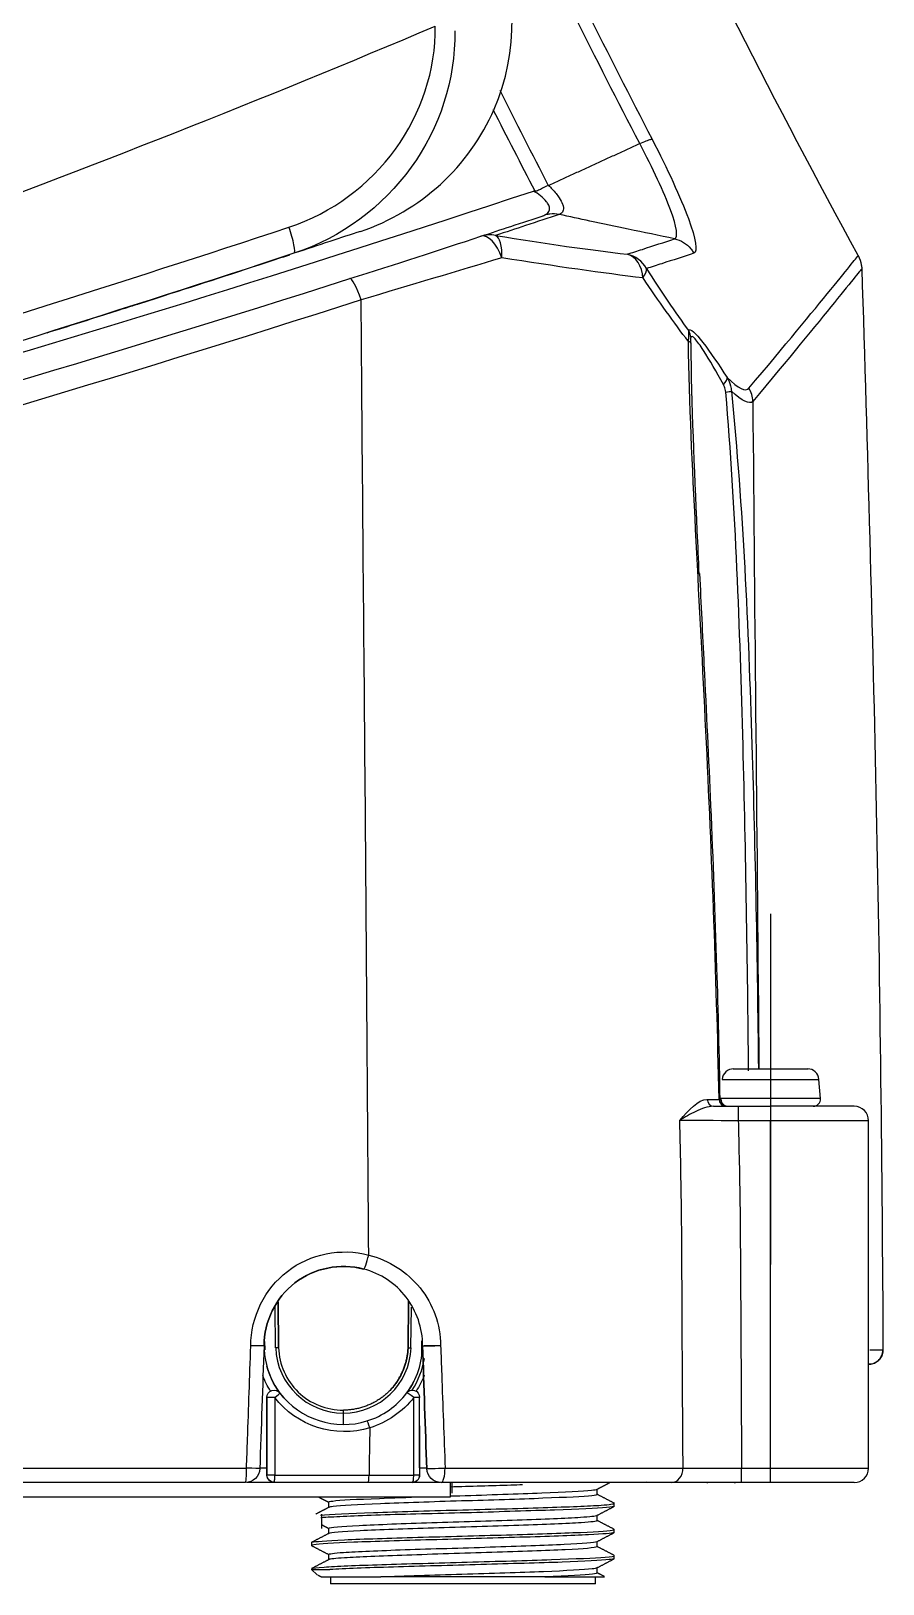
# Model space of a CAD drawing. Header units: millimetres. Extents: x 28 to 2974, y 8 to 3716.
# Drawn here: x 2021.2 to 2080.3, y 551.2 to 658.9 of the extents above; entities that cross this region are included whole.
import ezdxf

# ---------------------------------------------------------------- set-up
doc = ezdxf.new("R2010")
doc.units = ezdxf.units.MM
doc.layers.add('1LINE', color=7, linetype='CONTINUOUS')

msp = doc.modelspace()

# ---------------------------------------------------------------- linework, layer by layer
at = {"layer": '1LINE', "linetype": 'Continuous'}
for p, q in [((2069.13, 586.2), (2075.85, 586.2)), ((2069.89, 586.94), (2069.9, 586.93)), ((2069.98, 586.94), (2071.99, 586.94)), ((2071.99, 586.94), (2071.99, 586.93)), ((2072.99, 586.93), (2072.99, 586.94)), ((2072.99, 586.94), (2075.01, 586.94)), ((2075.09, 586.93), (2075.09, 586.94)), ((2075.95, 584.87), (2075.85, 586.2)), ((2072.49, 584.87), (2069.03, 584.87)), ((2069.73, 584.34), (2070.25, 584.34)), ((2070.25, 584.34), (2070.25, 583.34)), ((2070.25, 584.34), (2072.49, 584.34)), ((2075.95, 584.87), (2072.49, 584.87)), ((2078.29, 584.34), (2072.49, 584.34)), ((2072.49, 584.34), (2072.49, 583.34)), ((2072.49, 583.34), (2070.25, 583.34)), ((2072.49, 559.24), (2072.49, 583.34)), ((2079.29, 583.34), (2072.49, 583.34)), ((2079.29, 559.24), (2079.29, 583.34)), ((2038.15, 567.59), (2038.12, 570.41)), ((2038.32, 570.76), (2038.35, 567.59)), ((2038.35, 567.59), (2038.32, 570.76)), ((2047.37, 570.81), (2047.34, 567.59)), ((2047.34, 567.59), (2047.37, 570.81)), ((2047.54, 567.59), (2047.57, 570.41)), ((2037.35, 567.76), (2037.35, 567.76)), ((2037.39, 568.02), (2037.4, 567.44)), ((2037.4, 567.44), (2037.39, 568.02)), ((2048.3, 568.07), (2048.29, 567.12)), ((2048.29, 567.12), (2048.3, 568.07)), ((2047.34, 567.59), (2047.34, 567.59)), ((2042.85, 563.06), (2042.85, 563.26)), ((2042.85, 562.32), (2042.85, 563.06)), ((2070.48, 558.24), (2070.48, 559.24)), ((2070.48, 559.24), (2072.49, 559.24)), ((2072.49, 558.24), (2072.49, 559.24)), ((2072.49, 559.24), (2079.29, 559.24)), ((2050.28, 557.25), (2050.28, 558.24)), ((2050.4, 557.51), (2050.4, 558.23)), ((2068.12, 558.19), (2068.12, 558.25)), ((2069.74, 558.24), (2069.74, 558.25)), ((2069.87, 558.24), (2069.74, 558.24)), ((2072.49, 558.24), (2070.48, 558.24)), ((2078.29, 558.24), (2072.49, 558.24)), ((2002.28, 557.25), (2050.28, 557.25)), ((2060.46, 557.41), (2060.46, 557.78)), ((2041.35, 555.05), (2041.35, 556.05)), ((2041.83, 556.88), (2041.83, 556.52)), ((2060.46, 555.6), (2060.46, 555.97)), ((2061.65, 556.59), (2061.65, 556.8)), ((2041.83, 555.07), (2041.83, 554.7)), ((2061.65, 554.78), (2061.65, 554.98)), ((2040.65, 554.08), (2040.65, 553.87)), ((2060.46, 553.79), (2060.46, 554.15)), ((2041.83, 553.25), (2041.83, 552.89)), ((2061.65, 552.96), (2061.65, 553.17)), ((2040.65, 552.26), (2040.65, 552.21)), ((2040.65, 552.21), (2041.03, 551.83)), ((2040.65, 552.21), (2041.92, 552.21)), ((2041.95, 551.71), (2041.95, 551.21)), ((2056.83, 551.71), (2045.46, 551.71)), ((2060.35, 551.21), (2060.35, 551.71)), ((2060.46, 551.97), (2060.46, 552.34)), ((2051.15, 551.21), (2041.95, 551.21)), ((2060.35, 551.21), (2051.15, 551.21))]:
    msp.add_line(p, q, dxfattribs=at)
for centre, radius, start, end in [((2069.93, 586.14), 0.8, 90, 175.7108), ((2075.05, 586.14), 0.8, 4.2892, 90), ((2069.53, 584.84), 0.5, 175.7108, 259.4324), ((2075.45, 584.84), 0.5, 270, 4.2892), ((2078.29, 583.34), 1, 0, 90), ((2042.85, 567.76), 5.7, 327.0007, 350.6554), ((2042.85, 567.76), 5.5, 323.4781, 333.1461), ((2078.29, 559.24), 1, 270, 0), ((2047.64, 558.75), 0.5, 269.9996, 0)]:
    msp.add_arc(centre, radius, start, end, dxfattribs=at)
at = {"layer": '1LINE', "linetype": 'Continuous', "extrusion": (0, 0, -1)}
for centre, radius, start, end in [((-2038.05, 564.15), 0.5, 360, 143.2696), ((-2047.64, 564.15), 0.5, 36.7333, 180), ((-2042.85, 567.76), 5.5, 208.2419, 216.5219), ((-2064.01, 558.74), 0.5, 274.9318, 284.931)]:
    msp.add_arc(centre, radius, start, end, dxfattribs=at)
at = {"layer": '1LINE', "linetype": 'Continuous', "extrusion": (6.12303e-17, 0, -1)}
for centre, radius, start, end in [((-2036.05, 559.24), 1, 182, 270), ((-2049.64, 559.24), 1, 270, 358), ((-2038.05, 558.75), 0.5, 270.0004, 0)]:
    msp.add_arc(centre, radius, start, end, dxfattribs=at)
at = {"layer": '1LINE', "linetype": 'Continuous'}
for centre, major_axis, ratio, start_param, end_param in [((1674.68, 1796.16), (0, 1210), 1, 3.420166, 3.462228), ((2038.95, 644.93), (0.47, -1.42), 0.162555, 0, 1.791994), ((2053.02, 642.79), (0.62, -1.9), 0.45951, 1.634392, 3.141593), ((2053.02, 642.79), (-0.62, 1.9), 0.986859, 5.763387, 6.283185), ((2053.02, 642.79), (-0.32, -1.97), 0.3918, 1.842182, 3.054249), ((2062.15, 641.49), (-0.23, -1.99), 0.740953, 1.809245, 3.027213), ((2062.15, 641.49), (-0.61, 1.9), 0.987833, 4.904472, 5.767845), ((2062.15, 641.49), (-1.68, -1.08), 0.384598, 2.356444, 2.975449), ((2043.91, 639.84), (0.61, -1.91), 0.154048, 1.752363, 3.141593), ((2065.95, 637.65), (-0.967, 0.253), 0.977314, 3.416978, 3.922398), ((2065.95, 637.27), (-1, -0.013), 0.211451, 3.144742, 3.70061), ((2068.62, 634.4), (0.839, 0.543), 0.361908, 5.243582, 6.127964), ((2068.82, 633.87), (0.995, 0.098), 0.050942, 5.310679, 5.958652), ((2069.27, 633.17), (1.54, -1.28), 0.989094, 0.73083, 1.217413), ((2068.53, 584.84), (0, 0.5), 0.874807, 1.594228, 3.141593), ((2069.37, 584.84), (0, 0.5), 0.902424, 1.592711, 3.141593), ((2069.52, 584.84), (0, -0.5), 1, 4.738197, 6.282958), ((2044.52, 574.02), (-0.258, -0.966), 0.086042, 0, 1.59446), ((2048.85, 567.73), (-0.5, 0), 0.999996, 6.282497, 6.318092), ((2042.85, 567.76), (4.34, 1.8), 1, 2.785856, 4.320137), ((2042.85, 567.76), (-4.34, 1.8), 1, 1.963048, 3.497329), ((2047.64, 564.15), (0.401, -0.299), 0.116107, 1.418607, 3.141596), ((2038.05, 564.15), (0.5, 0), 0.000771, 1.484694, 3.14159), ((2038.05, 564.15), (-0.401, -0.299), 0.050937, 1.640234, 3.141596), ((2047.64, 564.15), (-0.5, 0), 0.001327, 3.141595, 4.521086), ((2036.05, 559.24), (0, -1), 0.085039, 0, 1.571564), ((2036.05, 559.24), (0.999, -0.035), 0.003749, 0, 1.485733), ((2049.64, 559.24), (-0.999, -0.035), 0.007762, 0, 1.836682), ((2049.64, 559.24), (0, -1), 0.262865, 0, 1.572482), ((2065.6, 559.24), (0, -1), 0.813277, 0, 1.5753), ((2038.05, 558.75), (-0.5, 0), 0.000771, 4.626288, 6.283183), ((2038.05, 558.75), (0, -0.5), 0.085995, 0, 1.571565), ((2047.64, 558.75), (0, -0.5), 0.189171, 0, 1.572094), ((2047.64, 558.75), (-0.5, 0), 0.001322, 3.141595, 4.522072), ((2070.02, 558.74), (0, -0.5), 1, 6.022581, 6.283181), ((2070.06, 558.74), (0, 0.5), 0.995188, 2.880991, 3.141593)]:
    msp.add_ellipse(centre, major_axis=major_axis, ratio=ratio, start_param=start_param, end_param=end_param, dxfattribs=at)
for points, degree, knots in [([(2037.05, 723.83), (2027.31, 718.64), (2006.77, 708.13), (1974.93, 693.27), (1941.64, 679.18), (1907.85, 666.36), (1873.62, 654.83), (1839.01, 644.62), (1806.58, 636.39), (1776.46, 629.85), (1748.73, 624.69), (1720.89, 620.37), (1693.16, 615.52), (1665.57, 611.01), (1638.08, 607.2), (1610.63, 604.74), (1584.9, 603.6), (1568.35, 602.8), (1560.96, 602.49)], 3, [0, 0, 0, 0, 0.066765, 0.139737, 0.212696, 0.285624, 0.358506, 0.431327, 0.504073, 0.561048, 0.617964, 0.674825, 0.731644, 0.788406, 0.844085, 0.89968, 0.955204, 1, 1, 1, 1]), ([(2036.45, 705.08), (2031.67, 701.93), (2026.89, 698.82), (2016.98, 692.51), (2011.99, 689.39), (1996.83, 680.19), (1986.49, 674.26), (1965.62, 663.11), (1955.04, 657.86), (1933.37, 647.95), (1922.26, 643.32), (1899.49, 634.77), (1887.78, 630.84), (1863.9, 623.75), (1851.76, 620.59), (1827.14, 615.2), (1814.76, 613), (1796.2, 610.47), (1790.03, 609.76), (1777.69, 608.52), (1771.52, 607.99), (1759.21, 607.12), (1753.07, 606.77), (1740.78, 606.24), (1734.66, 606.08), (1716.44, 605.42), (1704.58, 604.88), (1681.45, 603.85), (1670.18, 603.36), (1653.78, 602.81), (1648.37, 602.66), (1637.9, 602.43), (1632.81, 602.35), (1622.95, 602.28), (1618.17, 602.29), (1608.92, 602.38), (1604.45, 602.48), (1595.87, 602.59), (1591.79, 602.62), (1584.38, 602.66), (1581.02, 602.66), (1574.99, 602.65), (1572.31, 602.63), (1567.59, 602.58), (1565.56, 602.55), (1562.3, 602.5), (1561.04, 602.48), (1559.27, 602.44), (1558.76, 602.42), (1558.63, 602.42)], 3, [0, 0, 0, 0, 0.03125, 0.03125, 0.0625, 0.0625, 0.125, 0.125, 0.1875, 0.1875, 0.25, 0.25, 0.3125, 0.3125, 0.375, 0.375, 0.4375, 0.4375, 0.46875, 0.46875, 0.5, 0.5, 0.53125, 0.53125, 0.5625, 0.5625, 0.625, 0.625, 0.6875, 0.6875, 0.71875, 0.71875, 0.75, 0.75, 0.78125, 0.78125, 0.8125, 0.8125, 0.84375, 0.84375, 0.875, 0.875, 0.90625, 0.90625, 0.9375, 0.9375, 0.96875, 0.96875, 1, 1, 1, 1]), ([(2048.94, 683.05), (2050.46, 679.69), (2052, 676.34), (2055.59, 668.76), (2057.64, 664.52), (2061.23, 657.34), (2062.74, 654.38), (2064.27, 651.43)], 3, [0, 0, 0, 0, 0.31465, 0.31465, 0.716469, 0.716469, 1, 1, 1, 1]), ([(2063.41, 651.12), (2061.88, 654.07), (2060.37, 657.03), (2056.78, 664.22), (2054.73, 668.47), (2051.14, 676.07), (2049.59, 679.42), (2048.07, 682.78)], 3, [0, 0, 0, 0, 0.283407, 0.283407, 0.685296, 0.685296, 1, 1, 1, 1]), ([(2044.04, 645.03), (2046.11, 645.72), (2047.99, 646.84), (2051.17, 649.74), (2052.46, 651.54), (2055.03, 657.44), (2054.99, 662.14), (2053.09, 666.06)], 3, [0, 0, 0, 0, 0.25, 0.25, 0.5, 0.5, 1, 1, 1, 1]), ([(1556.73, 600.63), (1556.7, 600.39), (1558.1, 600.17), (1562.33, 599.86), (1564.12, 599.76), (1568.34, 599.54), (1570.77, 599.43), (1576.28, 599.19), (1579.36, 599.06), (1586.21, 598.77), (1590, 598.62), (1598.07, 598.26), (1602.3, 598.04), (1611.09, 597.65), (1615.67, 597.49), (1629.84, 597.14), (1639.93, 597.06), (1661.11, 597.18), (1672.03, 597.38), (1694.43, 597.85), (1705.91, 598.13), (1723.51, 598.46), (1729.43, 598.55), (1741.41, 598.68), (1747.58, 598.8), (1765.94, 599.41), (1778.23, 600.17), (1796.71, 601.87), (1802.88, 602.52), (1815.26, 603.78), (1821.47, 604.42), (1840.15, 606.44), (1852.71, 607.94), (1877.57, 611.31), (1889.94, 613.19), (1927.09, 619.56), (1951.67, 625.01), (1988.36, 636.13), (2000.57, 640.32), (2025.1, 649.41), (2037.3, 654.21), (2049.23, 659.27)], 3, [0, 0, 0, 0, 0.0625, 0.0625, 0.09375, 0.09375, 0.125, 0.125, 0.15625, 0.15625, 0.1875, 0.1875, 0.21875, 0.21875, 0.25, 0.25, 0.3125, 0.3125, 0.375, 0.375, 0.4375, 0.4375, 0.46875, 0.46875, 0.5, 0.5, 0.5625, 0.5625, 0.59375, 0.59375, 0.625, 0.625, 0.6875, 0.6875, 0.75, 0.75, 0.875, 0.875, 0.9375, 0.9375, 1, 1, 1, 1]), ([(2039.07, 645.32), (2042.08, 646.31), (2044.66, 648.25), (2048.26, 653.22), (2049.26, 656.2), (2049.23, 659.27)], 3, [0, 0, 0, 0, 0.5, 0.5, 1, 1, 1, 1]), ([(2050.58, 658.93), (2050.63, 655.53), (2049.54, 652.23), (2045.58, 646.73), (2042.73, 644.6), (2039.42, 643.51)], 3, [0, 0, 0, 0, 0.5, 0.5, 1, 1, 1, 1]), ([(2063.41, 651.12), (2063.58, 651.19), (2063.74, 651.26), (2064, 651.36), (2064.1, 651.4), (2064.2, 651.42), (2064.23, 651.43), (2064.25, 651.43), (2064.26, 651.43), (2064.27, 651.43)], 3, [0, 0, 0, 0, 0.387477, 0.387477, 0.774954, 0.774954, 0.94272, 0.94272, 1, 1, 1, 1]), ([(2065.83, 644.51), (2066.09, 644.6), (2065.99, 645.32), (2065.11, 647.73), (2064.32, 649.41), (2063.41, 651.12)], 3, [0, 0, 0, 0, 0.5, 0.5, 1, 1, 1, 1]), ([(2064.27, 651.43), (2065.33, 649.37), (2066.25, 647.37), (2067.32, 644.49), (2067.46, 643.62), (2067.17, 643.51)], 3, [0, 0, 0, 0, 0.5, 0.5, 1, 1, 1, 1]), ([(2056.03, 647.82), (2056.04, 647.82), (2056.04, 647.82), (2056.08, 647.82), (2056.12, 647.82), (2056.16, 647.81)], 3, [0, 0, 0, 0, 0.092598, 0.092598, 1, 1, 1, 1]), ([(2056.68, 646.1), (2056.74, 646.12), (2056.79, 646.15), (2056.97, 646.23), (2057.06, 646.31), (2057.15, 646.48), (2057.17, 646.56), (2057.15, 646.66), (2057.15, 646.68), (2057.13, 646.79), (2057.08, 646.89), (2057, 647.02), (2056.97, 647.05), (2056.83, 647.23), (2056.68, 647.37), (2056.38, 647.62), (2056.22, 647.74), (2056.03, 647.82)], 3, [0, 0, 0, 0, 0.076317, 0.076317, 0.286529, 0.286529, 0.41982, 0.41982, 0.451498, 0.451498, 0.580757, 0.580757, 0.630457, 0.630457, 0.820954, 0.820954, 1, 1, 1, 1]), ([(2057.07, 648.22), (2056.91, 648.14), (2056.72, 648.04), (2056.44, 647.9), (2056.35, 647.85), (2056.22, 647.82), (2056.19, 647.81), (2056.16, 647.81)], 3, [0, 0, 0, 0, 0.627083, 0.627083, 0.913016, 0.913016, 1, 1, 1, 1]), ([(2057.08, 648.22), (2057.08, 648.22), (2057.08, 648.22), (2057.17, 648.14), (2057.26, 648.05), (2057.53, 647.76), (2057.7, 647.55), (2057.93, 647.21), (2058.01, 647.06), (2058.07, 646.88), (2058.09, 646.84), (2058.13, 646.65), (2058.13, 646.53), (2058.04, 646.32), (2057.95, 646.24), (2057.83, 646.2), (2057.83, 646.2), (2057.83, 646.2)], 3, [0, 0, 0, 0, 0.000016, 0.000016, 0.101993, 0.101993, 0.330848, 0.330848, 0.506058, 0.506058, 0.55922, 0.55922, 0.769596, 0.769596, 0.999984, 0.999984, 1, 1, 1, 1]), ([(1555.17, 586.01), (1555.16, 586.01), (1556.59, 585.89), (1562.28, 585.47), (1566.44, 585.16), (1577.39, 584.46), (1584.37, 584.04), (1596.46, 583.47), (1600.7, 583.29), (1609.46, 582.97), (1613.99, 582.82), (1628, 582.46), (1637.89, 582.32), (1658.75, 582.3), (1669.77, 582.42), (1692.32, 583), (1703.78, 583.44), (1727.01, 584.69), (1738.79, 585.48), (1762.66, 587.45), (1774.75, 588.61), (1799.19, 591.35), (1811.55, 592.92), (1836.15, 596.39), (1848.37, 598.32), (1872.7, 602.55), (1884.81, 604.85), (1921, 612.27), (1944.92, 617.92), (1992.33, 630.61), (2015.81, 637.63), (2039.07, 645.32)], 3, [0, 0, 0, 0, 0.0625, 0.0625, 0.125, 0.125, 0.1875, 0.1875, 0.21875, 0.21875, 0.25, 0.25, 0.3125, 0.3125, 0.375, 0.375, 0.4375, 0.4375, 0.5, 0.5, 0.5625, 0.5625, 0.625, 0.625, 0.6875, 0.6875, 0.75, 0.75, 0.875, 0.875, 1, 1, 1, 1]), ([(2052.4, 644.69), (2053.12, 644.93), (2053.81, 645.16), (2055.28, 645.64), (2056.05, 645.9), (2056.79, 646.14), (2056.79, 646.14), (2056.79, 646.14)], 3, [0, 0, 0, 0, 0.448203, 0.448203, 0.998347, 0.998347, 1, 1, 1, 1]), ([(2057.82, 646.2), (2057.82, 646.2), (2057.82, 646.2), (2057.09, 645.96), (2056.31, 645.7), (2054.83, 645.21), (2054.13, 644.98), (2053.41, 644.75)], 3, [0, 0, 0, 0, 0.000004, 0.000004, 0.552308, 0.552308, 1, 1, 1, 1]), ([(2057.82, 646.2), (2057.61, 646.25), (2057.39, 646.26), (2057.08, 646.22), (2056.98, 646.2), (2056.85, 646.16), (2056.82, 646.15), (2056.79, 646.14)], 3, [0, 0, 0, 0, 0.620392, 0.620392, 0.910545, 0.910545, 1, 1, 1, 1]), ([(2065.83, 644.51), (2064.76, 644.74), (2063.69, 644.96), (2061.73, 645.37), (2060.85, 645.56), (2059.25, 645.9), (2058.54, 646.05), (2057.83, 646.2)], 3, [0, 0, 0, 0, 0.401488, 0.401488, 0.73401, 0.73401, 1, 1, 1, 1]), ([(2044.04, 645.03), (2043.36, 644.81), (2042.65, 644.57), (2041.09, 644.06), (2040.25, 643.78), (2039.42, 643.51)], 3, [0, 0, 0, 0, 0.479583, 0.479583, 1, 1, 1, 1]), ([(2062.54, 643.45), (2062.9, 643.56), (2063.25, 643.67), (2064.38, 644.04), (2065.12, 644.28), (2065.83, 644.51)], 3, [0, 0, 0, 0, 0.305429, 0.305429, 1, 1, 1, 1]), ([(2065.83, 644.51), (2066.05, 644.46), (2066.26, 644.38), (2066.64, 644.15), (2066.81, 644), (2067.02, 643.75), (2067.07, 643.67), (2067.14, 643.57), (2067.15, 643.54), (2067.17, 643.51)], 3, [0, 0, 0, 0, 0.390313, 0.390313, 0.780627, 0.780627, 0.942552, 0.942552, 1, 1, 1, 1]), ([(2039.42, 643.51), (2015.8, 635.72), (1991.87, 628.61), (1955.5, 618.97), (1943.31, 615.94), (1924.94, 611.66), (1918.81, 610.28), (1909.58, 608.28), (1906.5, 607.62), (1901.88, 606.65), (1900.34, 606.33), (1897.26, 605.7), (1895.72, 605.39), (1894.17, 605.08)], 3, [0, 0, 0, 0, 0.5, 0.5, 0.75, 0.75, 0.875, 0.875, 0.9375, 0.9375, 0.96875, 0.96875, 1, 1, 1, 1]), ([(2028.73, 640.03), (2029.12, 640.16), (2029.5, 640.28), (2032.43, 641.22), (2034.96, 642.04), (2038.04, 643.05), (2038.59, 643.23), (2039.13, 643.41)], 3, [0, 0, 0, 0, 0.111316, 0.111316, 0.842357, 0.842357, 1, 1, 1, 1]), ([(2067.17, 643.51), (2066.46, 643.28), (2065.72, 643.04), (2064.59, 642.68), (2064.24, 642.56), (2063.88, 642.45)], 3, [0, 0, 0, 0, 0.69465, 0.69465, 1, 1, 1, 1]), ([(2078.57, 643.35), (2078.68, 643.15), (2078.75, 642.94), (2078.8, 642.63), (2078.81, 642.54), (2078.82, 642.45)], 3, [0, 0, 0, 0, 0.722017, 0.722017, 1, 1, 1, 1]), ([(2078.57, 643.35), (2078.68, 643.15), (2078.75, 642.94), (2078.8, 642.63), (2078.81, 642.54), (2078.82, 642.45)], 3, [0, 0, 0, 0, 0.722017, 0.722017, 1, 1, 1, 1]), ([(2078.82, 642.45), (2079.2, 629.95), (2079.57, 617.45), (2080.08, 592.45), (2080.22, 579.95), (2080.29, 567.44)], 3, [0, 0, 0, 0, 0.5, 0.5, 1, 1, 1, 1]), ([(2078.82, 642.45), (2079.2, 629.95), (2079.57, 617.45), (2080.08, 592.45), (2080.22, 579.95), (2080.29, 567.44)], 3, [0, 0, 0, 0, 0.5, 0.5, 1, 1, 1, 1]), ([(2027.71, 639.71), (2027.89, 639.77), (2028.06, 639.82), (2028.39, 639.93), (2028.55, 639.98), (2028.72, 640.03), (2028.72, 640.03), (2028.72, 640.03)], 3, [0, 0, 0, 0, 0.489032, 0.489032, 0.991323, 0.991323, 1, 1, 1, 1]), ([(2028.72, 640.03), (2028.73, 640.03), (2028.73, 640.03), (2028.73, 640.03), (2028.73, 640.03), (2028.73, 640.03)], 3, [0, 0, 0, 0, 0.322695, 0.322695, 1, 1, 1, 1]), ([(2044.61, 574.02), (2044.53, 585.16), (2044.45, 596.32), (2044.27, 618.43), (2044.16, 629.4), (2044.09, 640.28)], 3, [0, 0, 0, 0, 0.5, 0.5, 1, 1, 1, 1]), ([(2024.17, 638.59), (2024.79, 638.78), (2025.4, 638.98), (2026.6, 639.36), (2027.2, 639.55), (2027.71, 639.71)], 3, [0, 0, 0, 0, 0.5, 0.5, 1, 1, 1, 1]), ([(2066.79, 637.39), (2066.8, 637.49), (2066.81, 637.58), (2066.83, 637.75), (2066.83, 637.83), (2066.83, 637.96), (2066.83, 638.02), (2066.82, 638.09), (2066.82, 638.11), (2066.81, 638.13)], 3, [0, 0, 0, 0, 0.286019, 0.286019, 0.591939, 0.591939, 0.866705, 0.866705, 1, 1, 1, 1]), ([(2066.81, 638.13), (2066.88, 638.37), (2067.29, 637.98), (2068.31, 636.65), (2068.89, 635.79), (2069.48, 634.89)], 3, [0, 0, 0, 0, 0.5, 0.5, 1, 1, 1, 1]), ([(2069.22, 634.41), (2068.74, 635.27), (2068.27, 636.1), (2067.62, 637.11), (2067.41, 637.4), (2067.09, 637.75), (2066.98, 637.79), (2066.95, 637.66)], 3, [0, 0, 0, 0, 0.5, 0.5, 0.75, 0.75, 1, 1, 1, 1]), ([(2068.92, 584.82), (2068.73, 593.63), (2068.39, 602.42), (2067.75, 615.58), (2067.51, 619.96), (2067.07, 628.72), (2066.85, 633.08), (2066.79, 637.39)], 3, [0, 0, 0, 0, 0.5, 0.5, 0.75, 0.75, 1, 1, 1, 1]), ([(2066.95, 637.66), (2066.95, 637.65), (2066.95, 637.65), (2066.95, 637.62), (2066.94, 637.6), (2066.94, 637.53), (2066.94, 637.48), (2066.94, 637.39), (2066.95, 637.34), (2066.95, 637.28)], 3, [0, 0, 0, 0, 0.127464, 0.127464, 0.386326, 0.386326, 0.688797, 0.688797, 1, 1, 1, 1]), ([(2066.95, 637.28), (2067, 632.96), (2067.19, 628.6), (2067.43, 623.25), (2067.47, 622.25), (2067.51, 621.26)], 3, [0, 0, 0, 0, 0.815161, 0.815161, 1, 1, 1, 1]), ([(2069.48, 634.89), (2069.58, 634.71), (2069.66, 634.52), (2069.74, 634.2), (2069.76, 634.08), (2069.77, 633.95)], 3, [0, 0, 0, 0, 0.610019, 0.610019, 1, 1, 1, 1]), ([(2069.39, 633.88), (2069.38, 633.95), (2069.37, 634.02), (2069.32, 634.2), (2069.27, 634.31), (2069.22, 634.41)], 3, [0, 0, 0, 0, 0.371117, 0.371117, 1, 1, 1, 1]), ([(2070.97, 586.81), (2070.89, 594.33), (2070.78, 601.85), (2070.36, 617.55), (2070.07, 625.73), (2069.39, 633.88)], 3, [0, 0, 0, 0, 0.478929, 0.478929, 1, 1, 1, 1]), ([(2069.77, 633.95), (2070.59, 625.8), (2070.94, 617.6), (2071.43, 601.92), (2071.56, 594.43), (2071.65, 586.94)], 3, [0, 0, 0, 0, 0.522381, 0.522381, 1, 1, 1, 1]), ([(2068.99, 584.82), (2068.94, 587.86), (2068.77, 594.65), (2068.39, 604.7), (2067.95, 613.82), (2067.69, 619.19), (2067.58, 621.3)], 3, [0, 0, 0, 0, 0.249293, 0.557535, 0.825629, 1, 1, 1, 1]), ([(2072.49, 597.7), (2072.49, 583.37), (2072.49, 573.37)], 1, [0, 0, 0.588857, 1, 1]), ([(2068.53, 584.34), (2068.12, 584.34), (2067.7, 584.17), (2066.91, 583.8), (2066.53, 583.58), (2066.19, 583.36)], 3, [0, 0, 0, 0, 0.5, 0.5, 1, 1, 1, 1]), ([(2068.09, 584.82), (2068.26, 584.82), (2068.41, 584.82), (2068.69, 584.82), (2068.81, 584.82), (2068.92, 584.82)], 3, [0, 0, 0, 0, 0.552419, 0.552419, 1, 1, 1, 1]), ([(2068.92, 584.82), (2068.97, 584.82), (2069, 584.82), (2069.02, 584.82), (2069.02, 584.82), (2069.02, 584.82)], 3, [0, 0, 0, 0, 0.792577, 0.792577, 1, 1, 1, 1]), ([(2066.42, 559.24), (2066.4, 562.24), (2066.38, 565.24), (2066.35, 571.57), (2066.34, 574.9), (2066.28, 579.27), (2066.26, 580.3), (2066.22, 582.01), (2066.21, 582.68), (2066.19, 583.36)], 3, [0, 0, 0, 0, 0.372962, 0.372962, 0.787574, 0.787574, 0.916096, 0.916096, 1, 1, 1, 1]), ([(2070.25, 583.34), (2070.26, 582.67), (2070.28, 582), (2070.39, 577.49), (2070.4, 573.65), (2070.44, 566.28), (2070.46, 562.76), (2070.48, 559.24)], 3, [0, 0, 0, 0, 0.083009, 0.083009, 0.56165, 0.56165, 1, 1, 1, 1]), ([(2036.43, 567.72), (2036.42, 569.73), (2037.4, 571.68), (2040.54, 574.1), (2042.68, 574.54), (2044.61, 574.02)], 3, [0, 0, 0, 0, 0.5, 0.5, 1, 1, 1, 1]), ([(2044.26, 573.05), (2042.63, 573.49), (2040.82, 573.12), (2038.16, 571.07), (2037.34, 569.42), (2037.35, 567.72)], 3, [0, 0, 0, 0, 0.5, 0.5, 1, 1, 1, 1]), ([(2037.35, 567.72), (2037.34, 569.42), (2038.16, 571.07), (2040.82, 573.12), (2042.65, 573.48), (2044.26, 573.05)], 3, [0, 0, 0, 0, 0.5, 0.5, 1, 1, 1, 1]), ([(2044.61, 574.02), (2046.02, 573.66), (2047.27, 572.86), (2049.08, 570.62), (2049.6, 569.21), (2049.6, 567.74)], 3, [0, 0, 0, 0, 0.5, 0.5, 1, 1, 1, 1]), ([(2048.35, 567.73), (2048.35, 568.96), (2047.94, 570.14), (2046.47, 572.05), (2045.44, 572.74), (2044.26, 573.05)], 3, [0, 0, 0, 0, 0.5, 0.5, 1, 1, 1, 1]), ([(2036.13, 559.24), (2036.16, 559.9), (2036.18, 560.57), (2036.28, 563.4), (2036.35, 565.56), (2036.43, 567.72)], 3, [0, 0, 0, 0, 0.235707, 0.235707, 1, 1, 1, 1]), ([(2037.35, 567.72), (2037.33, 567.72), (2037.31, 567.72), (2037.11, 567.72), (2036.82, 567.72), (2036.57, 567.72), (2036.43, 567.72)], 3, [0, 0, 0, 0, 0.242562, 0.500214, 0.710488, 1, 1, 1, 1]), ([(2037.35, 567.75), (2037.35, 567.75), (2037.35, 567.75), (2037.35, 567.75), (2037.35, 567.75), (2037.35, 567.75)], 3, [0, 0, 0, 0, 0.221331, 0.221331, 1, 1, 1, 1]), ([(2048.35, 567.73), (2048.35, 567.73), (2048.36, 567.73), (2048.44, 567.73), (2048.49, 567.74), (2048.63, 567.74), (2048.72, 567.74), (2048.91, 567.74), (2049.02, 567.74), (2049.23, 567.74), (2049.35, 567.74), (2049.49, 567.74), (2049.52, 567.74), (2049.57, 567.74), (2049.58, 567.74), (2049.6, 567.74)], 3, [0, 0, 0, 0, 0.184614, 0.184614, 0.369227, 0.369227, 0.553838, 0.553838, 0.738464, 0.738464, 0.923115, 0.923115, 0.973833, 0.973833, 1, 1, 1, 1]), ([(2048.35, 567.72), (2048.35, 567.72), (2048.36, 567.72), (2048.44, 567.72), (2048.49, 567.72), (2048.63, 567.72), (2048.72, 567.72), (2048.91, 567.73), (2049.02, 567.73), (2049.23, 567.73), (2049.35, 567.74), (2049.49, 567.74), (2049.52, 567.74), (2049.57, 567.74), (2049.58, 567.74), (2049.6, 567.74)], 3, [0, 0, 0, 0, 0.184614, 0.184614, 0.369227, 0.369227, 0.553838, 0.553838, 0.738464, 0.738464, 0.923115, 0.923115, 0.973833, 0.973833, 1, 1, 1, 1]), ([(2049.6, 567.74), (2049.62, 567.08), (2049.65, 566.41), (2049.75, 563.58), (2049.83, 561.41), (2049.91, 559.24)], 3, [0, 0, 0, 0, 0.234978, 0.234978, 1, 1, 1, 1]), ([(2038.35, 567.59), (2038.39, 566.44), (2038.89, 565.31), (2040.55, 563.72), (2041.7, 563.26), (2042.85, 563.26)], 3, [0, 0, 0, 0, 0.5, 0.5, 1, 1, 1, 1]), ([(2080.29, 567.44), (2080.29, 567.33), (2080.27, 567.22), (2080.2, 567), (2080.14, 566.9), (2080, 566.73), (2079.92, 566.65), (2079.73, 566.53), (2079.62, 566.49), (2079.44, 566.44), (2079.36, 566.44), (2079.29, 566.44)], 3, [0, 0, 0, 0, 0.214211, 0.214211, 0.428422, 0.428422, 0.642634, 0.642634, 0.856845, 0.856845, 1, 1, 1, 1]), ([(2079.29, 566.44), (2079.4, 566.44), (2079.51, 566.46), (2079.72, 566.53), (2079.82, 566.59), (2080, 566.73), (2080.08, 566.81), (2080.19, 567), (2080.24, 567.11), (2080.28, 567.29), (2080.29, 567.37), (2080.29, 567.44)], 3, [0, 0, 0, 0, 0.214211, 0.214211, 0.428422, 0.428422, 0.642634, 0.642634, 0.856845, 0.856845, 1, 1, 1, 1]), ([(2038.09, 564.15), (2038.09, 563.82), (2038.09, 563.49), (2038.09, 561.82), (2038.09, 560.49), (2038.09, 559.02), (2038.09, 558.89), (2038.09, 558.75)], 3, [0, 0, 0, 0, 0.185257, 0.185257, 0.926284, 0.926284, 1, 1, 1, 1]), ([(2047.73, 558.75), (2047.73, 558.92), (2047.73, 559.09), (2047.73, 560.59), (2047.74, 561.92), (2047.74, 563.55), (2047.74, 563.85), (2047.74, 564.15)], 3, [0, 0, 0, 0, 0.09251, 0.09251, 0.833554, 0.833554, 1, 1, 1, 1]), ([(1982.94, 559.24), (1983.6, 559.24), (1984.27, 559.24), (1987.6, 559.24), (1990.26, 559.24), (2003.57, 559.24), (2014.21, 559.24), (2028.6, 559.24), (2032.37, 559.24), (2036.13, 559.24)], 3, [0, 0, 0, 0, 0.037499, 0.037499, 0.187494, 0.187494, 0.787508, 0.787508, 1, 1, 1, 1]), ([(2037.55, 559.25), (2037.55, 559.14), (2037.55, 559.03), (2037.55, 558.87), (2037.55, 558.81), (2037.55, 558.75)], 3, [0, 0, 0, 0, 0.641298, 0.641298, 1, 1, 1, 1]), ([(2048.14, 559.25), (2048.14, 559.14), (2048.14, 559.03), (2048.14, 558.87), (2048.14, 558.81), (2048.14, 558.75)], 3, [0, 0, 0, 0, 0.629836, 0.629836, 1, 1, 1, 1]), ([(2049.91, 559.24), (2053.23, 559.24), (2056.31, 559.24), (2061.96, 559.24), (2064.41, 559.24), (2066.42, 559.24)], 3, [0, 0, 0, 0, 0.5, 0.5, 1, 1, 1, 1]), ([(2038.05, 558.25), (2038.05, 558.25), (2038.05, 558.25), (2038.01, 558.25), (2037.98, 558.26), (2037.87, 558.28), (2037.78, 558.32), (2037.67, 558.43), (2037.62, 558.49), (2037.57, 558.61), (2037.55, 558.68), (2037.55, 558.75)], 3, [0, 0, 0, 0, 0.005255, 0.005255, 0.151549, 0.151549, 0.530916, 0.530916, 0.78805, 0.78805, 1, 1, 1, 1]), ([(2038.09, 558.75), (2038.43, 558.75), (2038.76, 558.75), (2040.42, 558.75), (2041.75, 558.75), (2043.59, 558.75), (2044.11, 558.75), (2044.63, 558.75)], 3, [0, 0, 0, 0, 0.152325, 0.152325, 0.761627, 0.761627, 1, 1, 1, 1]), ([(2044.63, 558.75), (2044.97, 558.75), (2045.3, 558.75), (2046.33, 558.75), (2047.04, 558.75), (2047.73, 558.75)], 3, [0, 0, 0, 0, 0.319176, 0.319176, 1, 1, 1, 1]), ([(2048.14, 558.75), (2048.13, 558.68), (2048.11, 558.52), (2047.97, 558.37), (2047.84, 558.29), (2047.73, 558.26), (2047.67, 558.26), (2047.64, 558.25)], 3, [0, 0, 0, 0, 0.249741, 0.499179, 0.749367, 0.874558, 1, 1, 1, 1]), ([(2055.28, 558.08), (2055.02, 558.07), (2054.75, 558.06), (2053.12, 558.01), (2051.68, 557.97), (2050.26, 557.93)], 3, [0, 0, 0, 0, 0.167907, 0.167907, 1, 1, 1, 1]), ([(2068.22, 558.25), (2068.03, 558.25), (2067.82, 558.25), (2067.34, 558.25), (2067.06, 558.25), (2066.77, 558.25)], 3, [0, 0, 0, 0, 0.45038, 0.45038, 1, 1, 1, 1]), ([(2041.83, 556.88), (2041.83, 556.91), (2041.92, 556.93), (2042.62, 557.03), (2043.77, 557.08), (2046.25, 557.18), (2047.29, 557.22), (2048.39, 557.25)], 3, [0, 0, 0, 0, 0.201582, 0.201582, 0.709298, 0.709298, 1, 1, 1, 1]), ([(2060.46, 557.41), (2060.46, 557.39), (2060.34, 557.36), (2059.53, 557.26), (2058.31, 557.21), (2055.09, 557.08), (2053.06, 557.02), (2049.03, 556.9), (2047.03, 556.83), (2043.84, 556.71), (2042.67, 556.64), (2041.98, 556.56), (2041.89, 556.54), (2041.85, 556.52)], 3, [0, 0, 0, 0, 0.093786, 0.093786, 0.303978, 0.303978, 0.514169, 0.514169, 0.724361, 0.724361, 0.934553, 0.934553, 1, 1, 1, 1]), ([(2050.27, 557.31), (2050.49, 557.32), (2050.71, 557.32), (2052.95, 557.39), (2054.98, 557.46), (2058.24, 557.58), (2059.48, 557.65), (2060.29, 557.73), (2060.42, 557.76), (2060.45, 557.78)], 3, [0, 0, 0, 0, 0.044336, 0.044336, 0.444534, 0.444534, 0.844732, 0.844732, 1, 1, 1, 1]), ([(2041.26, 555.98), (2041.96, 556.04), (2043.26, 556.11), (2046.61, 556.21), (2048.68, 556.28), (2052.83, 556.39), (2054.93, 556.44), (2058.48, 556.56), (2059.89, 556.61), (2061.34, 556.71), (2061.65, 556.76), (2061.64, 556.8)], 3, [0, 0, 0, 0, 0.212142, 0.212142, 0.424497, 0.424497, 0.636851, 0.636851, 0.849205, 0.849205, 1, 1, 1, 1]), ([(2061.64, 556.59), (2061.63, 556.56), (2061.45, 556.53), (2060.44, 556.45), (2059.16, 556.38), (2055.86, 556.28), (2053.8, 556.21), (2049.66, 556.09), (2047.55, 556.05), (2043.95, 555.93), (2042.51, 555.87), (2041.51, 555.81), (2041.39, 555.8), (2041.29, 555.79)], 3, [0, 0, 0, 0, 0.113512, 0.113512, 0.327644, 0.327644, 0.541777, 0.541777, 0.755909, 0.755909, 0.970042, 0.970042, 1, 1, 1, 1]), ([(2041.83, 555.07), (2041.83, 555.07), (2041.83, 555.08), (2041.91, 555.14), (2042.67, 555.21), (2045.22, 555.33), (2047.04, 555.4), (2050.94, 555.52), (2053.07, 555.59), (2056.75, 555.71), (2058.32, 555.77), (2059.98, 555.88), (2060.37, 555.92), (2060.45, 555.96)], 3, [0, 0, 0, 0, 0.012119, 0.012119, 0.222397, 0.222397, 0.432675, 0.432675, 0.642953, 0.642953, 0.853231, 0.853231, 1, 1, 1, 1]), ([(2061.62, 554.76), (2061.51, 554.71), (2060.89, 554.67), (2058.71, 554.55), (2057.04, 554.5), (2053.14, 554.38), (2050.99, 554.32), (2046.92, 554.21), (2045.01, 554.15), (2042.14, 554.04), (2041.15, 553.98), (2040.69, 553.9), (2040.65, 553.89), (2040.65, 553.87)], 3, [0, 0, 0, 0, 0.170954, 0.170954, 0.364118, 0.364118, 0.557282, 0.557282, 0.750446, 0.750446, 0.94361, 0.94361, 1, 1, 1, 1]), ([(2040.66, 554.09), (2040.66, 554.09), (2040.67, 554.1), (2040.84, 554.15), (2041.64, 554.21), (2044.24, 554.33), (2046.02, 554.38), (2050.02, 554.5), (2052.19, 554.56), (2056.17, 554.66), (2057.99, 554.73), (2060.6, 554.84), (2061.43, 554.9), (2061.63, 554.97), (2061.65, 554.98), (2061.65, 554.98)], 3, [0, 0, 0, 0, 0.011845, 0.011845, 0.203802, 0.203802, 0.39576, 0.39576, 0.587717, 0.587717, 0.779675, 0.779675, 0.971632, 0.971632, 1, 1, 1, 1]), ([(2060.46, 555.6), (2060.46, 555.55), (2060.08, 555.5), (2058.4, 555.39), (2056.84, 555.33), (2053.19, 555.2), (2051.06, 555.15), (2047.15, 555.01), (2045.32, 554.96), (2042.73, 554.83), (2041.95, 554.77), (2041.84, 554.71), (2041.84, 554.71), (2041.84, 554.71)], 3, [0, 0, 0, 0, 0.160386, 0.160386, 0.370079, 0.370079, 0.579773, 0.579773, 0.789467, 0.789467, 0.999161, 0.999161, 1, 1, 1, 1]), ([(2041.83, 553.25), (2041.83, 553.3), (2042.19, 553.35), (2043.79, 553.46), (2045.32, 553.52), (2048.96, 553.65), (2051.06, 553.7), (2055.02, 553.84), (2056.84, 553.89), (2059.49, 554.02), (2060.29, 554.08), (2060.44, 554.14)], 3, [0, 0, 0, 0, 0.156253, 0.156253, 0.367507, 0.367507, 0.57876, 0.57876, 0.790014, 0.790014, 1, 1, 1, 1]), ([(2060.46, 553.79), (2060.46, 553.78), (2060.46, 553.78), (2060.34, 553.71), (2059.56, 553.64), (2056.94, 553.52), (2055.13, 553.45), (2051.19, 553.34), (2049.08, 553.26), (2045.42, 553.14), (2043.88, 553.08), (2042.3, 552.97), (2041.93, 552.94), (2041.85, 552.9)], 3, [0, 0, 0, 0, 0.01759, 0.01759, 0.228141, 0.228141, 0.438693, 0.438693, 0.649244, 0.649244, 0.859796, 0.859796, 1, 1, 1, 1]), ([(2040.67, 552.28), (2040.74, 552.31), (2041.02, 552.34), (2042.34, 552.43), (2043.76, 552.5), (2047.26, 552.6), (2049.37, 552.67), (2053.53, 552.78), (2055.58, 552.83), (2058.98, 552.96), (2060.28, 553), (2061.44, 553.1), (2061.65, 553.13), (2061.64, 553.17)], 3, [0, 0, 0, 0, 0.113627, 0.113627, 0.306195, 0.306195, 0.498763, 0.498763, 0.691331, 0.691331, 0.883899, 0.883899, 1, 1, 1, 1]), ([(2061.63, 552.95), (2061.6, 552.93), (2061.48, 552.91), (2060.75, 552.84), (2059.59, 552.77), (2056.46, 552.66), (2054.45, 552.61), (2050.33, 552.48), (2048.18, 552.44), (2044.47, 552.32), (2042.93, 552.26), (2041.92, 552.21)], 3, [0, 0, 0, 0, 0.081765, 0.081765, 0.311324, 0.311324, 0.540883, 0.540883, 0.770441, 0.770441, 1, 1, 1, 1]), ([(2041.31, 551.71), (2041.34, 551.71), (2041.52, 551.71), (2042.53, 551.71), (2043.78, 551.71), (2045.46, 551.71)], 3, [0, 0, 0, 0, 0.333835, 0.333835, 1, 1, 1, 1]), ([(2045.46, 551.71), (2047.07, 551.77), (2049.05, 551.83), (2053.11, 551.95), (2055.11, 552.02), (2058.34, 552.14), (2059.55, 552.21), (2060.3, 552.29), (2060.41, 552.31), (2060.45, 552.34)], 3, [0, 0, 0, 0, 0.298264, 0.298264, 0.596527, 0.596527, 0.894791, 0.894791, 1, 1, 1, 1]), ([(2060.46, 551.97), (2060.46, 551.95), (2060.36, 551.92), (2059.61, 551.83), (2058.44, 551.77), (2056.83, 551.71)], 3, [0, 0, 0, 0, 0.29554, 0.29554, 1, 1, 1, 1]), ([(2056.83, 551.71), (2058.51, 551.71), (2059.75, 551.71), (2060.8, 551.71), (2060.98, 551.71), (2060.98, 551.71)], 3, [0, 0, 0, 0, 0.647347, 0.647347, 1, 1, 1, 1])]:
    msp.add_open_spline(points, degree=degree, knots=knots, dxfattribs=at)
for points, degree in [([(2078.57, 643.35), (2067.16, 664.31), (2056.92, 685.83), (2047.85, 707.91)], 3), ([(2078.57, 643.35), (2067.16, 664.31), (2056.92, 685.83), (2047.85, 707.91)], 3), ([(2053.7, 654.82), (2054.81, 652.61), (2055.94, 650.41), (2057.07, 648.22)], 3), ([(2056.16, 647.81), (2055.18, 649.7), (2054.21, 651.58), (2053.25, 653.47)], 3), ([(2057.08, 648.22), (2063.41, 651.12)], 1), ([(2063.41, 651.12), (2063.41, 651.12)], 1), ([(2057.07, 648.22), (2057.08, 648.22), (2057.08, 648.22), (2057.08, 648.22)], 3), ([(2057.83, 646.2), (2057.83, 646.2), (2057.83, 646.2), (2057.82, 646.2)], 3), ([(2043.3, 641.75), (2046.5, 642.77), (2049.53, 643.75), (2052.4, 644.69)], 3), ([(2053.41, 644.75), (2056.89, 644.17), (2059.99, 643.74), (2062.54, 643.45)], 3), ([(2065.83, 644.51), (2065.83, 644.51)], 1), ([(2053.85, 643.2), (2050.77, 642.27), (2047.52, 641.3), (2044.09, 640.28)], 3), ([(2063.64, 641.8), (2060.9, 642.13), (2057.58, 642.6), (2053.85, 643.2)], 3), ([(2070.99, 634.15), (2076.02, 640.14), (2078.57, 643.34), (2078.57, 643.35)], 3), ([(2063.88, 642.45), (2064.88, 640.89), (2065.88, 639.41), (2066.81, 638.13)], 3), ([(2078.82, 642.45), (2078.81, 642.45), (2076.27, 639.24), (2071.26, 633.23)], 3), ([(1940.82, 613.91), (1975.55, 621.73), (2009.72, 631.03), (2043.3, 641.75)], 3), ([(2066.79, 637.39), (2065.8, 638.69), (2064.72, 640.2), (2063.64, 641.8)], 3), ([(2044.09, 640.28), (2010.42, 629.47), (1976.16, 620.09), (1941.34, 612.21)], 3), ([(2022.31, 638), (2022.93, 638.2), (2023.55, 638.39), (2024.17, 638.59)], 3), ([(2069.48, 634.89), (2070.25, 634.13), (2070.77, 633.89), (2070.99, 634.15)], 3), ([(2071.26, 633.23), (2071.03, 633.01), (2070.53, 633.24), (2069.77, 633.95)], 3), ([(2071.26, 633.23), (2071.38, 617.99), (2071.55, 602.51), (2071.68, 586.94)], 3), ([(2069.9, 586.93), (2069.92, 586.93), (2069.95, 586.94), (2069.98, 586.94)], 3), ([(2071.99, 586.93), (2072.33, 586.94), (2072.66, 586.94), (2072.99, 586.93)], 3), ([(2075.01, 586.94), (2075.03, 586.94), (2075.06, 586.93), (2075.09, 586.93)], 3), ([(2066.19, 583.36), (2066.83, 584.06), (2067.45, 584.82), (2068.09, 584.82)], 3), ([(2068.53, 584.34), (2069.09, 584.34), (2069.66, 584.34), (2070.25, 584.34)], 3), ([(2070.25, 583.34), (2068.65, 583.34), (2067.12, 583.35), (2066.19, 583.36)], 3), ([(2037.35, 567.72), (2037.25, 564.88), (2037.15, 562.04), (2037.05, 559.2)], 3), ([(2037.35, 567.75), (2037.35, 567.4), (2037.38, 567.06), (2037.44, 566.73)], 3), ([(2037.35, 567.72), (2037.35, 567.72), (2037.35, 567.72), (2037.35, 567.72)], 3), ([(2047.24, 564.45), (2047.95, 565.4), (2048.34, 566.56), (2048.35, 567.76)], 3), ([(2048.64, 559.2), (2048.54, 562.04), (2048.44, 564.88), (2048.35, 567.72)], 3), ([(2048.35, 567.72), (2048.44, 564.88), (2048.54, 562.04), (2048.64, 559.2)], 3), ([(2037.44, 566.73), (2037.6, 565.9), (2037.95, 565.13), (2038.45, 564.45)], 3), ([(2038.35, 567.59), (2038.35, 567.59), (2038.24, 567.59), (2038.15, 567.59)], 3), ([(2047.34, 567.59), (2047.34, 567.59), (2047.44, 567.59), (2047.54, 567.59)], 3), ([(2079.37, 567.44), (2079.98, 567.44), (2080.29, 567.44), (2080.29, 567.44)], 3), ([(2037.8, 564.58), (2037.58, 564.93), (2037.4, 565.3), (2037.26, 565.68)], 3), ([(2038.73, 564.11), (2038.17, 564.74), (2037.76, 565.5), (2037.54, 566.32)], 3), ([(2048.46, 565.68), (2048.31, 565.3), (2048.12, 564.92), (2047.9, 564.58)], 3), ([(2037.55, 564.15), (2037.55, 562.52), (2037.55, 560.89), (2037.55, 559.25)], 3), ([(2037.55, 558.75), (2037.55, 560.55), (2037.55, 562.35), (2037.55, 564.15)], 3), ([(2044.69, 562.04), (2042.32, 561.29), (2039.58, 562.16), (2038.09, 564.15)], 3), ([(2038.45, 564.45), (2039.81, 562.62), (2042.33, 561.83), (2044.49, 562.51)], 3), ([(2044.49, 562.51), (2045.59, 562.86), (2046.55, 563.53), (2047.24, 564.45)], 3), ([(2047.74, 564.15), (2046.97, 563.14), (2045.9, 562.42), (2044.69, 562.04)], 3), ([(2048.14, 562.18), (2048.14, 564.15)], 1), ([(2048.14, 559.25), (2048.14, 560.89), (2048.14, 562.52), (2048.14, 564.15)], 3), ([(2044.69, 562.04), (2044.61, 562.29), (2044.51, 562.52), (2044.49, 562.51)], 3), ([(2044.69, 562.04), (2044.67, 560.94), (2044.65, 559.85), (2044.63, 558.75)], 3), ([(2048.14, 562.18), (2048.14, 561.04), (2048.14, 559.9), (2048.14, 558.75)], 3), ([(2037.03, 559.25), (2037.2, 559.25), (2037.38, 559.25), (2037.55, 559.25)], 3), ([(2048.14, 559.25), (2048.3, 559.25), (2048.46, 559.25), (2048.63, 559.25)], 3), ([(2066.42, 559.24), (2067.35, 559.24), (2068.89, 559.24), (2070.48, 559.24)], 3), ([(2036.05, 558.24), (2018.34, 558.24), (2000.62, 558.24), (1982.88, 558.24)], 3), ([(2038.05, 558.25), (2037.42, 558.25), (2036.78, 558.25), (2036.15, 558.25)], 3), ([(2044.59, 558.25), (2042.41, 558.25), (2040.23, 558.25), (2038.05, 558.25)], 3), ([(2044.59, 558.25), (2044.61, 558.25), (2044.63, 558.49), (2044.63, 558.75)], 3), ([(2047.64, 558.25), (2046.63, 558.25), (2045.61, 558.25), (2044.59, 558.25)], 3), ([(2049.59, 558.25), (2048.95, 558.25), (2048.3, 558.25), (2047.64, 558.25)], 3), ([(2065.6, 558.24), (2061.72, 558.24), (2056.08, 558.24), (2049.64, 558.24)], 3), ([(2060.44, 557.77), (2060.89, 558), (2061.34, 558.24)], 2), ([(2063.97, 558.24), (2063.95, 558.24), (2063.93, 558.24), (2063.91, 558.25)], 3), ([(2070.48, 558.24), (2068.57, 558.24), (2066.72, 558.24), (2065.6, 558.24)], 3), ([(2070.05, 558.25), (2069.72, 558.25), (2069.26, 558.25), (2068.7, 558.25)], 3), ([(2070.71, 558.25), (2070.47, 558.25), (2070.22, 558.25), (2069.96, 558.25)], 3), ([(2041.1, 557.25), (2041.47, 557.06), (2041.83, 556.87)], 2), ([(2061.66, 556.8), (2061.06, 557.11), (2060.46, 557.42)], 2), ([(2041.86, 556.53), (2041.4, 556.29), (2040.94, 556.05)], 2), ([(2060.43, 555.95), (2061.04, 556.27), (2061.66, 556.59)], 2), ([(2041.35, 555.31), (2041.59, 555.19), (2041.83, 555.06)], 2), ([(2060.43, 554.13), (2061.04, 554.45), (2061.65, 554.77)], 2), ([(2061.65, 554.99), (2061.05, 555.3), (2060.46, 555.61)], 2), ([(2041.85, 554.71), (2041.24, 554.4), (2040.63, 554.08)], 2), ([(2040.63, 553.87), (2041.23, 553.56), (2041.83, 553.25)], 2), ([(2061.65, 553.18), (2061.06, 553.49), (2060.46, 553.8)], 2), ([(2041.86, 552.9), (2041.25, 552.59), (2040.64, 552.27)], 2), ([(2060.44, 552.32), (2061.05, 552.64), (2061.66, 552.96)], 2), ([(2041.07, 551.83), (2041.2, 551.76), (2041.34, 551.69)], 2), ([(2060.96, 551.72), (2060.46, 551.98)], 1)]:
    msp.add_open_spline(points, degree=degree, dxfattribs=at)
msp.add_rational_spline([(2047.34, 567.59), (2047.3, 566.45), (2046.81, 565.34), (2045.17, 563.73), (2044.01, 563.26), (2042.85, 563.26)], [0.999999977516, 0.999999977575, 0.999999977634, 0.999999977718, 0.999999977743, 0.999999977743], degree=3, knots=[0, 0, 0, 0, 0.493814, 0.493814, 1, 1, 1, 1], dxfattribs=at)
msp.add_rational_spline([(2046.03, 564.58), (2046.82, 565.37), (2047.3, 566.47), (2047.34, 567.59)], [0.999999977492, 0.99999997745, 0.999999977392, 0.999999977332], degree=3, dxfattribs=at)

doc.saveas('drawing.dxf')
